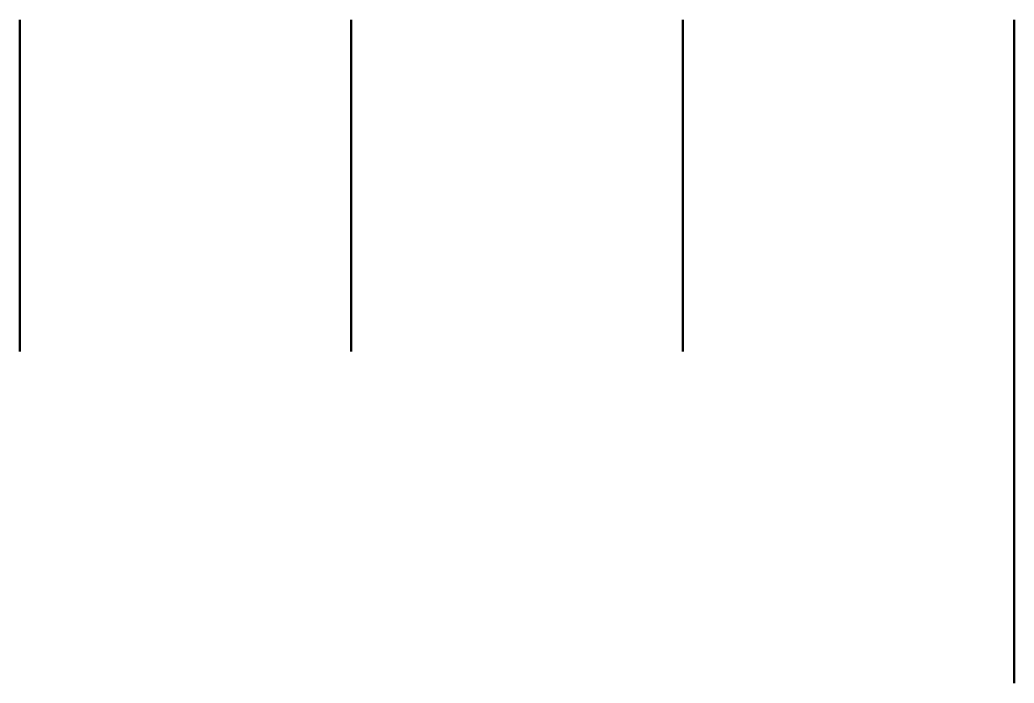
# Model space of a CAD drawing. Extents: x 0 to 24, y -8 to 8.
import ezdxf

# ---------------------------------------------------------------- set-up
doc = ezdxf.new("R2010")
doc.units = 0
doc.header["$LTSCALE"] = 35
doc.header["$MEASUREMENT"] = 0
doc.layers.add('Eletrico', color=5, linetype='CONTINUOUS')
doc.layers.add('inst eletrica', color=8, linetype='CONTINUOUS')

# ---------------------------------------------------------------- blocks, each defined once
blk = doc.blocks.new('Fase')
at = {"layer": 'Eletrico', "lineweight": 50}
blk.add_lwpolyline([(0, -0.1), (0, 0.1)], dxfattribs=at)
blk = doc.blocks.new('Retorno3')
at = {"layer": 'Eletrico', "lineweight": 50}
for points in [[(-0.1, 0), (-0.1, 0.1)], [(0, 0), (0, 0.1)], [(0.1, 0), (0.1, 0.1)]]:
    blk.add_lwpolyline(points, dxfattribs=at)

msp = doc.modelspace()

# ---------------------------------------------------------------- block references
at = {"layer": 'inst eletrica', "xscale": 80.00000000000003, "yscale": 80, "zscale": 80}
for name, p in [('Retorno3', (8, 0)), ('Fase', (23.997, 0))]:
    msp.add_blockref(name, p, dxfattribs=at)

doc.saveas('drawing.dxf')
